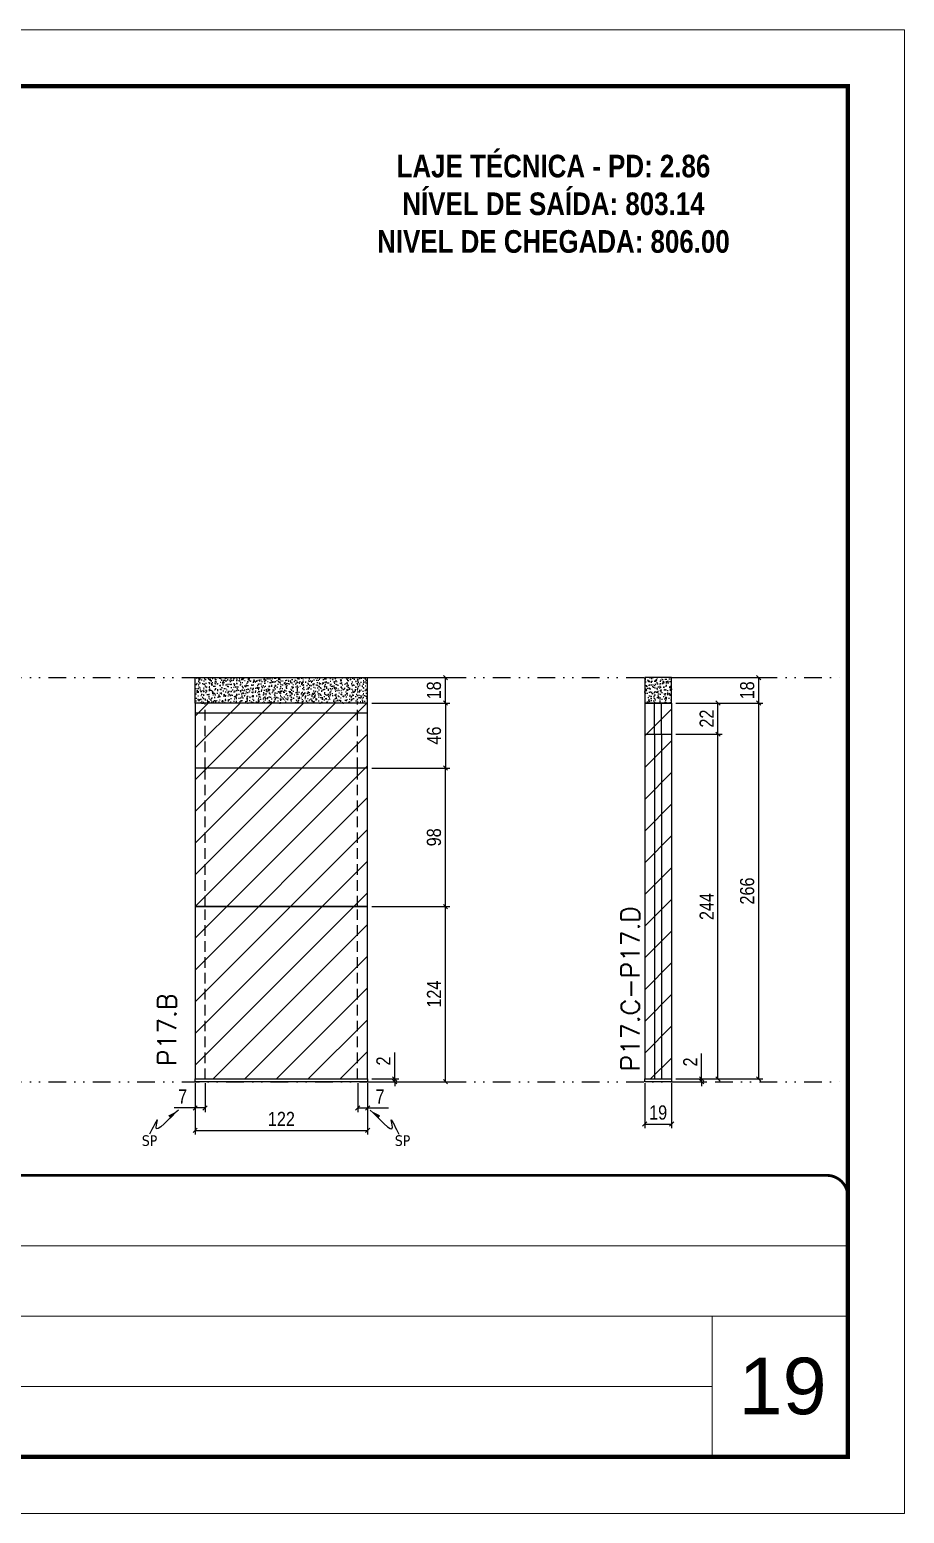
# Model space of a CAD drawing. Extents: x 808 to 7089, y -98 to 17032.
# Drawn here: x 4858 to 5477, y 11388 to 12438 of the extents above; entities that cross this region are included whole.
import ezdxf

# ---------------------------------------------------------------- set-up
doc = ezdxf.new("R2010")
doc.units = 0
for name, pattern in [('CONTINUO', [0]), ('DASHED', [0.75, 0.5, -0.25]), ('DIVIDE2', [0.625, 0.25, -0.125, 0, -0.125, 0, -0.125]), ('HIDDEN', [0.375, 0.25, -0.125])]:
    doc.linetypes.add(name, pattern=pattern)
for name, color, linetype, lineweight in [('CARIMBO', 255, 'Continuous', 9), ('Folhas', 255, 'Continuous', 9), ('REAPROVEITAMENTO', 251, 'Continuous', 9), ('SARRAFO DE PRESSAO', 251, 'DASHED', 9), ('Texto Seção', 7, 'Continuous', 15)]:
    doc.layers.add(name, color=color, linetype=linetype, lineweight=lineweight)
for name, color, linetype in [('COTA', 241, 'Continuous'), ('NOMENCLATURA', 7, 'Continuous'), ('Nível', 160, 'Continuous'), ('Painéis', 200, 'Continuous'), ('SARR_2.2x7', 40, 'Continuous'), ('Sarrafo de Pressão', 42, 'HIDDEN'), ('texto', 7, 'Continuous')]:
    doc.layers.add(name, color=color, linetype=linetype)
doc.styles.add('ARIAL', font='arial.ttf')
doc.styles.add('COTA TECNICA', font='techl___.ttf', dxfattribs={"height": 10})
doc.styles.add('COTA TECNICA-50', font='techl___.ttf', dxfattribs={"height": 10})
doc.styles.add('REGUA-120', font='ROMANS.shx', dxfattribs={"height": 15})
doc.styles.add('ROMANC', font='techb___.ttf', dxfattribs={"height": 2.5})
doc.styles.get("Standard").update_dxf_attribs({"font": 'arial.ttf'})
doc.dimstyles.new('COTA PAINEL-50', dxfattribs={"dimtxt": 10, "dimasz": 3, "dimexe": 3, "dimexo": 3, "dimgap": 3, "dimtad": 1, "dimdec": 1, "dimzin": 12, "dimdsep": 46, "dimtxsty": 'COTA TECNICA-50', "dimblk1": 'OBLIQUE', "dimblk2": 'OBLIQUE', "dimsah": 1, "dimcen": 0.9, "dimclrd": 4, "dimclre": 4, "dimclrt": 240, "dimadec": 1, "dimazin": 3, "dimtfac": 1, "dimtdec": 1, "dimtmove": 0, "dimatfit": 3, "dimfxl": 1, "dimtolj": 1, "dimtzin": 12, "dimarcsym": 0})
doc.dimstyles.new('PAINEL', dxfattribs={"dimtxt": 10, "dimasz": 3, "dimexe": 3, "dimexo": 3, "dimgap": 3, "dimtad": 1, "dimdec": 1, "dimzin": 12, "dimdsep": 46, "dimtxsty": 'COTA TECNICA', "dimblk1": 'OBLIQUE', "dimblk2": 'OBLIQUE', "dimsah": 1, "dimcen": 0.9, "dimclrd": 4, "dimclre": 4, "dimclrt": 240, "dimadec": 1, "dimazin": 3, "dimtfac": 1, "dimtdec": 1, "dimtmove": 0, "dimatfit": 3, "dimfxl": 1, "dimtolj": 1, "dimtzin": 12, "dimarcsym": 0})
doc.dimstyles.get("Standard").update_dxf_attribs({"dimtxt": 0.18, "dimasz": 0.18, "dimexe": 0.18, "dimexo": 0.0625, "dimgap": 0.09, "dimtad": 0, "dimtih": 1, "dimtoh": 1, "dimdec": 4, "dimzin": 0, "dimdsep": 46, "dimtxsty": 'Standard', "dimcen": 0.09, "dimadec": 0, "dimazin": 0, "dimtfac": 1, "dimtdec": 4, "dimtofl": 0, "dimtmove": 0, "dimatfit": 3, "dimfxl": 1, "dimtolj": 1, "dimtzin": 0, "dimarcsym": 0})

# ---------------------------------------------------------------- blocks, each defined once
blk = doc.blocks.new('9999999999')
at = {"color": 30, "linetype": 'CONTINUO'}
for p, q in [((98564.6, 34379.6), (99584, 34379.6)), ((98564.6, 34329.8), (99488, 34329.8)), ((99584, 34329.8), (99488, 34329.8)), ((99488, 34329.8), (99488, 34230.2)), ((98564.6, 34280), (99488, 34280))]:
    blk.add_line(p, q, dxfattribs=at)
at = {"color": 30, "linetype": 'CONTINUO', "const_width": 2}
blk.add_lwpolyline([(99584, 34230.2), (99584, 34414.4, 0.414214), (99569, 34429.4), (98229, 34429.4, 0.414214), (98214, 34414.4), (98214, 34245.2, 0.414214), (98229, 34230.2), (99584, 34230.2)], format="xyb", dxfattribs=at)
at = {"layer": 'Folhas'}
blk.add_lwpolyline([(98139, 34190.2), (99624, 34190.2), (99624, 35240.2), (98139, 35240.2)], close=True, dxfattribs=at)
at = {"layer": 'Folhas', "color": 30, "const_width": 3}
blk.add_lwpolyline([(98214, 34230.2), (99584, 34230.2), (99584, 35200.2), (98214, 35200.2)], close=True, dxfattribs=at)
blk = doc.blocks.new('_Oblique')
at = {"color": 0, "linetype": 'ByBlock', "lineweight": -2}
blk.add_line((-0.5, -0.5), (0.5, 0.5), dxfattribs=at)
blk = doc.blocks.new('*D571')
at = {"layer": 'COTA', "color": 4, "lineweight": -2, "transparency": 16777216}
for p, q in [((4974.9, 11692.6), (4974.9, 11656.2)), ((5096.9, 11692.6), (5096.9, 11656.2)), ((4974.9, 11659.2), (5096.9, 11659.2))]:
    blk.add_line(p, q, dxfattribs=at)
at = {"layer": 'Defpoints', "color": 0, "transparency": 16777216}
for p in [(4974.9, 11695.6), (5096.9, 11695.6), (5096.9, 11659.2)]:
    blk.add_point(p, dxfattribs=at)
at = {"layer": 'COTA', "color": 4, "lineweight": -2, "transparency": 16777216, "xscale": 3, "yscale": 3, "zscale": 3, "rotation": 180}
blk.add_blockref('_Oblique', (4974.9, 11659.2), dxfattribs=at)
at = {"layer": 'COTA', "color": 4, "lineweight": -2, "transparency": 16777216, "xscale": 3, "yscale": 3, "zscale": 3}
blk.add_blockref('_Oblique', (5096.9, 11659.2), dxfattribs=at)
at = {"layer": 'COTA', "color": 240, "transparency": 16777216, "insert": (5035.9, 11667.3), "char_height": 10, "attachment_point": 5, "style": 'COTA TECNICA'}
blk.add_mtext('\\A1;122', dxfattribs=at)
blk = doc.blocks.new('*D572')
at = {"layer": 'COTA', "color": 4, "lineweight": -2, "transparency": 16777216}
for p, q in [((4974.9, 11690.6), (4974.9, 11672.1)), ((4981.9, 11692.6), (4981.9, 11672.1)), ((4974.9, 11675.1), (4960.1, 11675.1)), ((4981.9, 11675.1), (4974.9, 11675.1))]:
    blk.add_line(p, q, dxfattribs=at)
at = {"layer": 'Defpoints', "color": 0, "transparency": 16777216}
for p in [(4974.9, 11693.6), (4981.9, 11695.6), (4974.9, 11675.1)]:
    blk.add_point(p, dxfattribs=at)
at = {"layer": 'COTA', "color": 4, "lineweight": -2, "transparency": 16777216, "xscale": 3, "yscale": 3, "zscale": 3, "rotation": 180}
blk.add_blockref('_Oblique', (4974.9, 11675.1), dxfattribs=at)
at = {"layer": 'COTA', "color": 4, "lineweight": -2, "transparency": 16777216, "xscale": 3, "yscale": 3, "zscale": 3}
blk.add_blockref('_Oblique', (4981.9, 11675.1), dxfattribs=at)
at = {"layer": 'COTA', "color": 240, "transparency": 16777216, "insert": (4966, 11683.2), "char_height": 10, "attachment_point": 5, "style": 'COTA TECNICA-50'}
blk.add_mtext('\\A1;7', dxfattribs=at)
blk = doc.blocks.new('*D573')
at = {"layer": 'COTA', "color": 4, "lineweight": -2, "transparency": 16777216}
for p, q in [((5089.9, 11692.6), (5089.9, 11672.1)), ((5096.9, 11690.6), (5096.9, 11672.1)), ((5089.9, 11675.1), (5096.9, 11675.1)), ((5096.9, 11675.1), (5111.6, 11675.1))]:
    blk.add_line(p, q, dxfattribs=at)
at = {"layer": 'Defpoints', "color": 0, "transparency": 16777216}
for p in [(5089.9, 11695.6), (5096.9, 11693.6), (5096.9, 11675.1)]:
    blk.add_point(p, dxfattribs=at)
at = {"layer": 'COTA', "color": 4, "lineweight": -2, "transparency": 16777216, "xscale": 3, "yscale": 3, "zscale": 3, "rotation": 180}
blk.add_blockref('_Oblique', (5089.9, 11675.1), dxfattribs=at)
at = {"layer": 'COTA', "color": 4, "lineweight": -2, "transparency": 16777216, "xscale": 3, "yscale": 3, "zscale": 3}
blk.add_blockref('_Oblique', (5096.9, 11675.1), dxfattribs=at)
at = {"layer": 'COTA', "color": 240, "transparency": 16777216, "insert": (5105.7, 11683.2), "char_height": 10, "attachment_point": 5, "style": 'COTA TECNICA-50'}
blk.add_mtext('\\A1;7', dxfattribs=at)
blk = doc.blocks.new('*D574')
at = {"layer": 'COTA', "color": 4, "linetype": 'ByBlock', "lineweight": -2, "transparency": 16777216}
for p, q in [((5099.9, 11817.6), (5155, 11817.6)), ((5152, 11693.6), (5152, 11817.6)), ((5099.9, 11693.6), (5155, 11693.6))]:
    blk.add_line(p, q, dxfattribs=at)
at = {"layer": 'Defpoints', "color": 0, "linetype": 'ByBlock', "transparency": 16777216}
for p in [(5096.9, 11817.6), (5152, 11817.6), (5096.9, 11693.6)]:
    blk.add_point(p, dxfattribs=at)
at = {"layer": 'COTA', "color": 4, "linetype": 'ByBlock', "lineweight": -2, "transparency": 16777216, "xscale": 3, "yscale": 3, "zscale": 3}
for p, rotation in [((5152, 11817.6), 90), ((5152, 11693.6), 270)]:
    blk.add_blockref('_Oblique', p, dxfattribs=dict(at, rotation=rotation))
at = {"layer": 'COTA', "color": 240, "linetype": 'ByBlock', "transparency": 16777216, "insert": (5143.9, 11755.6), "char_height": 10, "attachment_point": 5, "rotation": 90, "style": 'COTA TECNICA'}
blk.add_mtext('\\A1;124', dxfattribs=at)
blk = doc.blocks.new('*D575')
at = {"layer": 'COTA', "color": 4, "lineweight": -2, "transparency": 16777216}
for p, q in [((5116.1, 11695.6), (5116.1, 11714.4)), ((5099.9, 11695.6), (5119.1, 11695.6)), ((5099.9, 11693.6), (5119.1, 11693.6)), ((5116.1, 11693.6), (5116.1, 11695.6)), ((5116.1, 11693.6), (5116.1, 11690.6))]:
    blk.add_line(p, q, dxfattribs=at)
at = {"layer": 'Defpoints', "color": 0, "transparency": 16777216}
for p in [(5096.9, 11695.6), (5096.9, 11693.6), (5116.1, 11693.6)]:
    blk.add_point(p, dxfattribs=at)
at = {"layer": 'COTA', "color": 4, "lineweight": -2, "transparency": 16777216, "xscale": 3, "yscale": 3, "zscale": 3}
for p, rotation in [((5116.1, 11695.6), 270), ((5116.1, 11693.6), 90)]:
    blk.add_blockref('_Oblique', p, dxfattribs=dict(at, rotation=rotation))
at = {"layer": 'COTA', "color": 240, "transparency": 16777216, "insert": (5108.1, 11708.3), "char_height": 10, "attachment_point": 5, "rotation": 90, "style": 'COTA TECNICA-50'}
blk.add_mtext('\\A1;2', dxfattribs=at)
blk = doc.blocks.new('*D576')
at = {"layer": 'COTA', "color": 4, "linetype": 'ByBlock', "lineweight": -2, "transparency": 16777216}
for p, q in [((5099.9, 11817.6), (5155, 11817.6)), ((5152, 11693.6), (5152, 11817.6)), ((5099.9, 11693.6), (5155, 11693.6))]:
    blk.add_line(p, q, dxfattribs=at)
at = {"layer": 'Defpoints', "color": 0, "linetype": 'ByBlock', "transparency": 16777216}
for p in [(5096.9, 11817.6), (5152, 11817.6), (5096.9, 11693.6)]:
    blk.add_point(p, dxfattribs=at)
at = {"layer": 'COTA', "color": 4, "linetype": 'ByBlock', "lineweight": -2, "transparency": 16777216, "xscale": 3, "yscale": 3, "zscale": 3}
for p, rotation in [((5152, 11817.6), 90), ((5152, 11693.6), 270)]:
    blk.add_blockref('_Oblique', p, dxfattribs=dict(at, rotation=rotation))
at = {"layer": 'COTA', "color": 240, "linetype": 'ByBlock', "transparency": 16777216, "insert": (5143.9, 11755.6), "char_height": 10, "attachment_point": 5, "rotation": 90, "style": 'COTA TECNICA'}
blk.add_mtext('\\A1;124', dxfattribs=at)
blk = doc.blocks.new('*D577')
at = {"layer": 'COTA', "color": 4, "lineweight": -2, "transparency": 16777216}
for p, q in [((5099.9, 11915.6), (5155, 11915.6)), ((5152, 11817.6), (5152, 11915.6)), ((5099.9, 11817.6), (5155, 11817.6))]:
    blk.add_line(p, q, dxfattribs=at)
at = {"layer": 'Defpoints', "color": 0, "transparency": 16777216}
for p in [(5096.9, 11915.6), (5152, 11915.6), (5096.9, 11817.6)]:
    blk.add_point(p, dxfattribs=at)
at = {"layer": 'COTA', "color": 4, "lineweight": -2, "transparency": 16777216, "xscale": 3, "yscale": 3, "zscale": 3}
for p, rotation in [((5152, 11915.6), 90), ((5152, 11817.6), 270)]:
    blk.add_blockref('_Oblique', p, dxfattribs=dict(at, rotation=rotation))
at = {"layer": 'COTA', "color": 240, "transparency": 16777216, "insert": (5143.9, 11866.6), "char_height": 10, "attachment_point": 5, "rotation": 90, "style": 'COTA TECNICA-50'}
blk.add_mtext('\\A1;98', dxfattribs=at)
blk = doc.blocks.new('*D578')
at = {"layer": 'COTA', "color": 4, "lineweight": -2, "transparency": 16777216}
for p, q in [((5065.9, 11979.6), (5155, 11979.6)), ((5152, 11961.6), (5152, 11979.6)), ((5099.9, 11961.6), (5155, 11961.6))]:
    blk.add_line(p, q, dxfattribs=at)
at = {"layer": 'Defpoints', "color": 0, "transparency": 16777216}
for p in [(5062.9, 11979.6), (5152, 11979.6), (5096.9, 11961.6)]:
    blk.add_point(p, dxfattribs=at)
at = {"layer": 'COTA', "color": 4, "lineweight": -2, "transparency": 16777216, "xscale": 3, "yscale": 3, "zscale": 3}
for p, rotation in [((5152, 11979.6), 90), ((5152, 11961.6), 270)]:
    blk.add_blockref('_Oblique', p, dxfattribs=dict(at, rotation=rotation))
at = {"layer": 'COTA', "color": 240, "transparency": 16777216, "insert": (5143.9, 11970.6), "char_height": 10, "attachment_point": 5, "rotation": 90, "style": 'COTA TECNICA-50'}
blk.add_mtext('\\A1;18', dxfattribs=at)
blk = doc.blocks.new('*D579')
at = {"layer": 'COTA', "color": 4, "lineweight": -2, "transparency": 16777216}
for p, q in [((5099.9, 11961.6), (5155, 11961.6)), ((5152, 11961.6), (5152, 11915.6)), ((5099.9, 11915.6), (5155, 11915.6))]:
    blk.add_line(p, q, dxfattribs=at)
at = {"layer": 'Defpoints', "color": 0, "transparency": 16777216}
for p in [(5096.9, 11961.6), (5096.9, 11915.6), (5152, 11915.6)]:
    blk.add_point(p, dxfattribs=at)
at = {"layer": 'COTA', "color": 4, "lineweight": -2, "transparency": 16777216, "xscale": 3, "yscale": 3, "zscale": 3}
for p, rotation in [((5152, 11961.6), 90), ((5152, 11915.6), 270)]:
    blk.add_blockref('_Oblique', p, dxfattribs=dict(at, rotation=rotation))
at = {"layer": 'COTA', "color": 240, "transparency": 16777216, "insert": (5143.9, 11938.6), "char_height": 10, "attachment_point": 5, "rotation": 90, "style": 'COTA TECNICA-50'}
blk.add_mtext('\\A1;46', dxfattribs=at)
blk = doc.blocks.new('*D580')
at = {"layer": 'COTA', "color": 4, "lineweight": -2, "transparency": 16777216}
for p, q in [((5293, 11692.6), (5293, 11660.7)), ((5312, 11692.6), (5312, 11660.7)), ((5293, 11663.7), (5312, 11663.7))]:
    blk.add_line(p, q, dxfattribs=at)
at = {"layer": 'Defpoints', "color": 0, "transparency": 16777216}
for p in [(5293, 11695.6), (5312, 11695.6), (5312, 11663.7)]:
    blk.add_point(p, dxfattribs=at)
at = {"layer": 'COTA', "color": 4, "lineweight": -2, "transparency": 16777216, "xscale": 3, "yscale": 3, "zscale": 3, "rotation": 180}
blk.add_blockref('_Oblique', (5293, 11663.7), dxfattribs=at)
at = {"layer": 'COTA', "color": 4, "lineweight": -2, "transparency": 16777216, "xscale": 3, "yscale": 3, "zscale": 3}
blk.add_blockref('_Oblique', (5312, 11663.7), dxfattribs=at)
at = {"layer": 'COTA', "color": 240, "transparency": 16777216, "insert": (5302.5, 11671.8), "char_height": 10, "attachment_point": 5, "style": 'COTA TECNICA'}
blk.add_mtext('\\A1;19', dxfattribs=at)
blk = doc.blocks.new('*D581')
at = {"layer": 'COTA', "color": 4, "lineweight": -2, "transparency": 16777216}
for p, q in [((5333.2, 11695.6), (5333.2, 11713.7)), ((5315, 11695.6), (5336.2, 11695.6)), ((5315, 11693.6), (5336.2, 11693.6)), ((5333.2, 11693.6), (5333.2, 11695.6)), ((5333.2, 11693.6), (5333.2, 11690.6))]:
    blk.add_line(p, q, dxfattribs=at)
at = {"layer": 'Defpoints', "color": 0, "transparency": 16777216}
for p in [(5312, 11695.6), (5312, 11693.6), (5333.2, 11695.6)]:
    blk.add_point(p, dxfattribs=at)
at = {"layer": 'COTA', "color": 4, "lineweight": -2, "transparency": 16777216, "xscale": 3, "yscale": 3, "zscale": 3}
for p, rotation in [((5333.2, 11695.6), 270), ((5333.2, 11693.6), 90)]:
    blk.add_blockref('_Oblique', p, dxfattribs=dict(at, rotation=rotation))
at = {"layer": 'COTA', "color": 240, "transparency": 16777216, "insert": (5325.2, 11707.6), "char_height": 10, "attachment_point": 5, "rotation": 90, "style": 'COTA TECNICA-50'}
blk.add_mtext('\\A1;2', dxfattribs=at)
blk = doc.blocks.new('*D590')
at = {"layer": 'COTA', "color": 4, "linetype": 'ByBlock', "lineweight": -2, "transparency": 16777216}
for p, q in [((5315, 11979.6), (5376.6, 11979.6)), ((5373.6, 11979.6), (5373.6, 11961.6)), ((5315, 11961.6), (5376.6, 11961.6))]:
    blk.add_line(p, q, dxfattribs=at)
at = {"layer": 'Defpoints', "color": 0, "linetype": 'ByBlock', "transparency": 16777216}
for p in [(5312, 11979.6), (5312, 11961.6), (5373.6, 11961.6)]:
    blk.add_point(p, dxfattribs=at)
at = {"layer": 'COTA', "color": 4, "linetype": 'ByBlock', "lineweight": -2, "transparency": 16777216, "xscale": 3, "yscale": 3, "zscale": 3}
for p, rotation in [((5373.6, 11979.6), 90), ((5373.6, 11961.6), 270)]:
    blk.add_blockref('_Oblique', p, dxfattribs=dict(at, rotation=rotation))
at = {"layer": 'COTA', "color": 240, "linetype": 'ByBlock', "transparency": 16777216, "insert": (5365.5, 11970.6), "char_height": 10, "attachment_point": 5, "rotation": 90, "style": 'COTA TECNICA'}
blk.add_mtext('\\A1;18', dxfattribs=at)
blk = doc.blocks.new('*D591')
at = {"layer": 'COTA', "color": 4, "lineweight": -2, "transparency": 16777216}
for p, q in [((5315, 11939.6), (5347.8, 11939.6)), ((5344.8, 11695.6), (5344.8, 11939.6)), ((5315, 11695.6), (5347.8, 11695.6))]:
    blk.add_line(p, q, dxfattribs=at)
at = {"layer": 'Defpoints', "color": 0, "transparency": 16777216}
for p in [(5312, 11939.6), (5344.8, 11939.6), (5312, 11695.6)]:
    blk.add_point(p, dxfattribs=at)
at = {"layer": 'COTA', "color": 4, "lineweight": -2, "transparency": 16777216, "xscale": 3, "yscale": 3, "zscale": 3}
for p, rotation in [((5344.8, 11939.6), 90), ((5344.8, 11695.6), 270)]:
    blk.add_blockref('_Oblique', p, dxfattribs=dict(at, rotation=rotation))
at = {"layer": 'COTA', "color": 240, "transparency": 16777216, "insert": (5336.8, 11817.6), "char_height": 10, "attachment_point": 5, "rotation": 90, "style": 'COTA TECNICA-50'}
blk.add_mtext('\\A1;244', dxfattribs=at)
blk = doc.blocks.new('*D582')
at = {"layer": 'COTA', "color": 4, "lineweight": -2, "transparency": 16777216}
for p, q in [((5315, 11961.6), (5347.8, 11961.6)), ((5344.8, 11939.6), (5344.8, 11961.6)), ((5315, 11939.6), (5347.8, 11939.6))]:
    blk.add_line(p, q, dxfattribs=at)
at = {"layer": 'Defpoints', "color": 0, "transparency": 16777216}
for p in [(5312, 11961.6), (5344.8, 11961.6), (5312, 11939.6)]:
    blk.add_point(p, dxfattribs=at)
at = {"layer": 'COTA', "color": 4, "lineweight": -2, "transparency": 16777216, "xscale": 3, "yscale": 3, "zscale": 3}
for p, rotation in [((5344.8, 11961.6), 90), ((5344.8, 11939.6), 270)]:
    blk.add_blockref('_Oblique', p, dxfattribs=dict(at, rotation=rotation))
at = {"layer": 'COTA', "color": 240, "transparency": 16777216, "insert": (5336.8, 11950.6), "char_height": 10, "attachment_point": 5, "rotation": 90, "style": 'COTA TECNICA-50'}
blk.add_mtext('\\A1;22', dxfattribs=at)
blk = doc.blocks.new('*D592')
at = {"layer": 'COTA', "color": 4, "lineweight": -2, "transparency": 16777216}
for p, q in [((5315, 11961.6), (5376.6, 11961.6)), ((5373.6, 11961.6), (5373.6, 11695.6)), ((5315, 11695.6), (5376.6, 11695.6))]:
    blk.add_line(p, q, dxfattribs=at)
at = {"layer": 'Defpoints', "color": 0, "transparency": 16777216}
for p in [(5312, 11961.6), (5312, 11695.6), (5373.6, 11695.6)]:
    blk.add_point(p, dxfattribs=at)
at = {"layer": 'COTA', "color": 4, "lineweight": -2, "transparency": 16777216, "xscale": 3, "yscale": 3, "zscale": 3}
for p, rotation in [((5373.6, 11961.6), 90), ((5373.6, 11695.6), 270)]:
    blk.add_blockref('_Oblique', p, dxfattribs=dict(at, rotation=rotation))
at = {"layer": 'COTA', "color": 240, "transparency": 16777216, "insert": (5365.5, 11828.6), "char_height": 10, "attachment_point": 5, "rotation": 90, "style": 'COTA TECNICA'}
blk.add_mtext('\\A1;266', dxfattribs=at)

msp = doc.modelspace()

# ---------------------------------------------------------------- hatches: boundary and pattern name
at = {"layer": 'COTA', "linetype": 'ByBlock'}
h = msp.add_hatch(dxfattribs=at)
h.set_pattern_fill('AR-CONC', color=256, scale=0.03)
h.set_pattern_definition([(50, (-3440.216, 7867.598), (5.46554, -0.4781726), [0.5715, -6.2865]), (355, (-3440.216, 7867.598), (-1.0573026, 5.7317054), [0.4572, -5.0292175]), (100.451445, (-3439.7604, 7867.5584), (4.4082374, 5.2535326), [0.4857003, -5.3427073]), (46.1842, (-3440.216, 7869.122), (8.132371, -1.26127), [0.85725, -9.42975]), (96.63556, (-3439.538, 7869.017), (7.122124, 7.422784), [0.728551, -8.014068]), (351.18415, (-3440.216, 7869.122), (7.122124, 7.422784), [0.685799, -7.543792]), (21, (-3439.454, 7868.741), (4.5484317, -3.067956), [0.5715, -6.2865]), (326, (-3439.454, 7868.741), (1.854061, 5.525639), [0.4572, -5.0292]), (71.451445, (-3439.075, 7868.4855), (6.4024926, 2.457683), [0.4857003, -5.342698]), (37.5, (-3440.2159, 7867.5982), (0.0926581, 2.53665117), [0, -4.96824, 0, -5.1054, 0, -5.04825]), (7.5, (-3440.216, 7867.5982), (2.0045899, 3.00541724), [0, -2.91084, 0, -4.85394, 0, -1.92405]), (327.5, (-3441.9152, 7867.5982), (4.06771786, -0.1718623), [0, -1.905, 0, -5.9436, 0, -7.8867]), (317.5, (-3442.677, 7867.5982), (4.4438754, 0.7627947), [0, -2.4765, 0, -3.94716, 0, -5.6007])])
h.paths.add_polyline_path([(4974.87, 11961.59), (5096.87, 11961.59), (5096.87, 11979.59), (4974.87, 11979.59)])
h = msp.add_hatch(dxfattribs=at)
h.set_pattern_fill('AR-CONC', color=256, scale=0.03)
h.set_pattern_definition([(50, (-3789.15, 7877.598), (5.46554, -0.4781726), [0.5715, -6.2865]), (355, (-3789.15, 7877.598), (-1.0573026, 5.7317054), [0.4572, -5.0292175]), (100.451445, (-3788.6946, 7877.5584), (4.4082374, 5.2535326), [0.4857003, -5.3427073]), (46.1842, (-3789.15, 7879.122), (8.132371, -1.26127), [0.85725, -9.42975]), (96.63556, (-3788.472, 7879.017), (7.122124, 7.422784), [0.728551, -8.014068]), (351.18415, (-3789.15, 7879.122), (7.122124, 7.422784), [0.685799, -7.543792]), (21, (-3788.388, 7878.741), (4.5484317, -3.067956), [0.5715, -6.2865]), (326, (-3788.388, 7878.741), (1.854061, 5.525639), [0.4572, -5.0292]), (71.451445, (-3788.009, 7878.4855), (6.4024926, 2.457683), [0.4857003, -5.342698]), (37.5, (-3789.15, 7877.5982), (0.0926581, 2.53665117), [0, -4.96824, 0, -5.1054, 0, -5.04825]), (7.5, (-3789.15, 7877.5982), (2.0045899, 3.00541724), [0, -2.91084, 0, -4.85394, 0, -1.92405]), (327.5, (-3790.8493, 7877.5982), (4.06771786, -0.1718623), [0, -1.905, 0, -5.9436, 0, -7.8867]), (317.5, (-3791.6113, 7877.5982), (4.4438754, 0.7627947), [0, -2.4765, 0, -3.94716, 0, -5.6007])])
h.paths.add_polyline_path([(5311.97, 11979.59), (5292.97, 11979.59), (5292.97, 11961.57), (5311.97, 11961.57)])
at = {"layer": 'REAPROVEITAMENTO', "linetype": 'ByBlock'}
h = msp.add_hatch(dxfattribs=at)
h.set_pattern_fill('ANSI31', color=256, scale=5, style=2)
h.set_pattern_definition([(45, (1388.697, 2641.187), (-11.22532, 11.22532), [])])
h.paths.add_polyline_path([(5096.87, 11695.59), (5096.87, 11961.59), (4974.87, 11961.59), (4974.87, 11695.59)])
at = {"layer": 'REAPROVEITAMENTO'}
h = msp.add_hatch(dxfattribs=at)
h.set_pattern_fill('ANSI31', color=256, scale=5)
h.paths.add_polyline_path([(5311.97, 11961.57), (5292.97, 11961.57), (5292.97, 11939.59), (5311.97, 11939.59)])
h = msp.add_hatch(dxfattribs=at)
h.set_pattern_fill('ANSI31', color=256, scale=5)
h.paths.add_polyline_path([(5311.97, 11939.59), (5292.97, 11939.59), (5292.97, 11695.59), (5311.97, 11695.59)])

# ---------------------------------------------------------------- linework, layer by layer
at = {"layer": 'COTA', "linetype": 'ByBlock'}
for p, q in [((4974.87, 11979.59), (4974.87, 11979.59)), ((4974.87, 11961.59), (4974.87, 11979.59)), ((4974.87, 11979.59), (5096.87, 11979.59)), ((5096.87, 11961.59), (5096.87, 11979.59))]:
    msp.add_line(p, q, dxfattribs=at)
msp.add_lwpolyline([(5292.97, 11961.57), (5311.97, 11961.57), (5311.97, 11979.59), (5292.97, 11979.59)], close=True, dxfattribs=at)
at = {"layer": 'Nível', "color": 4, "linetype": 'DIVIDE2', "ltscale": 50}
for p, q in [((4493.66, 11979.59), (5436.67, 11979.59)), ((4493.66, 11693.59), (5436.67, 11693.59))]:
    msp.add_line(p, q, dxfattribs=at)
at = {"layer": 'Painéis'}
for p, q in [((5062.87, 11961.59), (4974.87, 11961.59)), ((5292.97, 11961.57), (5292.97, 11695.59)), ((5292.97, 11961.57), (5311.97, 11961.57)), ((5311.97, 11961.57), (5292.97, 11961.57)), ((5311.97, 11961.57), (5311.97, 11695.59)), ((5292.97, 11939.59), (5311.97, 11939.59)), ((5096.87, 11915.59), (4974.87, 11915.59)), ((5292.97, 11695.59), (5311.97, 11695.59)), ((5292.97, 11695.59), (5311.97, 11695.59)), ((5292.97, 11693.59), (5292.97, 11695.59)), ((5311.97, 11693.59), (5292.97, 11693.59)), ((5311.97, 11695.59), (5311.97, 11693.59))]:
    msp.add_line(p, q, dxfattribs=at)
msp.add_lwpolyline([(5096.87, 11915.59), (5096.87, 11961.59), (4974.87, 11961.59), (4974.87, 11915.59)], dxfattribs=at)
for points in [[(5096.87, 11915.59), (4974.87, 11915.59), (4974.87, 11817.59), (5096.87, 11817.59)], [(5096.87, 11817.59), (4974.87, 11817.59), (4974.87, 11695.59), (5096.87, 11695.59)], [(5096.87, 11693.59), (4974.87, 11693.59), (4974.87, 11695.59), (5096.87, 11695.59)]]:
    msp.add_lwpolyline(points, close=True, dxfattribs=at)
at = {"layer": 'SARR_2.2x7'}
for p, q in [((5299.97, 11939.59), (5299.97, 11961.57)), ((5304.97, 11939.59), (5304.97, 11961.57)), ((4974.87, 11954.59), (5096.87, 11954.59)), ((5299.97, 11939.59), (5299.97, 11695.59)), ((5304.97, 11939.59), (5304.97, 11695.59))]:
    msp.add_line(p, q, dxfattribs=at)
at = {"layer": 'Sarrafo de Pressão', "ltscale": 30}
for p, q in [((4981.87, 11915.59), (4981.87, 11961.59)), ((5089.87, 11915.59), (5089.87, 11961.59)), ((4981.87, 11817.59), (4981.87, 11915.59)), ((5089.87, 11817.59), (5089.87, 11915.59)), ((4981.87, 11695.59), (4981.87, 11817.59)), ((5089.87, 11695.59), (5089.87, 11817.59))]:
    msp.add_line(p, q, dxfattribs=at)

# ---------------------------------------------------------------- block references
at = {"layer": 'SARRAFO DE PRESSAO', "color": 6, "linetype": 'ByBlock'}
msp.add_blockref('9999999999', (-94147.31, -22802.03), dxfattribs=at)

# ---------------------------------------------------------------- texts
at = {"layer": 'CARIMBO', "style": 'ARIAL'}
msp.add_text('19', height=40, dxfattribs=at).set_placement((5359.53, 11458.32))
at = {"layer": 'NOMENCLATURA', "color": 2, "insert": (5228.41, 12376.32), "char_height": 16, "attachment_point": 2, "style": 'ROMANC'}
msp.add_mtext_dynamic_manual_height_columns('\\PLAJE TÉCNICA - PD: 2.86\\PNÍVEL DE SAÍDA: 803.14\\PNIVEL DE CHEGADA: 806.00', width=328.3607, gutter_width=1, heights=[0], dxfattribs=at)
at = {"layer": 'texto', "color": 0, "char_height": 7.5, "attachment_point": 5}
for insert in [(4942.62, 11651.91), (5121.65, 11651.91)]:
    msp.add_mtext('{\\fTahoma|b0|i0|c0|p34;\\C4;SP}', dxfattribs=dict(at, insert=insert))
at = {"layer": 'Texto Seção', "char_height": 13, "width": 285.3299, "attachment_point": 7, "rotation": 90, "style": 'REGUA-120'}
for s, insert in [('P17.C-P17.D', (5289.26, 11701)), ('P17.B', (4961.4, 11704.84))]:
    msp.add_mtext(s, dxfattribs=dict(at, insert=insert))

# ---------------------------------------------------------------- dimensions: what is measured, and where the dimension line sits
at = {"layer": 'COTA'}
for base, p1, p2, angle, dimstyle, picture, middle in [((5151.95, 11979.59), (5096.87, 11961.59), (5062.87, 11979.59), 90, 'COTA PAINEL-50', '*D578', (5143.86, 11970.59)), ((5151.95, 11915.59), (5096.87, 11961.59), (5096.87, 11915.59), 90, 'COTA PAINEL-50', '*D579', (5143.85, 11938.59)), ((5344.83, 11961.57), (5311.97, 11939.59), (5311.97, 11961.57), 90, 'COTA PAINEL-50', '*D582', (5336.83, 11950.58)), ((5373.58, 11695.59), (5311.97, 11961.57), (5311.97, 11695.59), 90, 'PAINEL', '*D592', (5365.48, 11828.58)), ((5344.83, 11939.59), (5311.97, 11695.59), (5311.97, 11939.59), 90, 'COTA PAINEL-50', '*D591', (5336.75, 11817.59)), ((5151.95, 11915.59), (5096.87, 11817.59), (5096.87, 11915.59), 90, 'COTA PAINEL-50', '*D577', (5143.85, 11866.59)), ((4974.87, 11675.08), (4981.87, 11695.59), (4974.87, 11693.59), 180, 'COTA PAINEL-50', '*D572', (4966.01, 11683.15))]:
    dim = msp.add_linear_dim(base=base, p1=p1, p2=p2, angle=angle, dimstyle=dimstyle, dxfattribs=at)
    dim.commit()
    dim.dimension.update_dxf_attribs({"geometry": picture, "text_midpoint": middle})
at = {"layer": 'COTA', "linetype": 'ByBlock'}
dim = msp.add_linear_dim(base=(5373.58, 11961.57), p1=(5311.97, 11979.59), p2=(5311.97, 11961.57), angle=90, dimstyle='PAINEL', dxfattribs=at)
dim.commit()
dim.dimension.update_dxf_attribs({"geometry": '*D590', "text_midpoint": (5365.49, 11970.58)})
for picture in ['*D574', '*D576']:
    dim = msp.add_aligned_dim(p1=(5096.87, 11693.59), p2=(5096.87, 11817.59), distance=-55.08, dimstyle='PAINEL', dxfattribs=at)
    dim.commit()
    dim.dimension.update_dxf_attribs({"geometry": picture, "text_midpoint": (5143.88, 11755.59)})
at = {"layer": 'COTA'}
for base, p1, p2, picture, middle in [((5116.13, 11693.59), (5096.87, 11695.59), (5096.87, 11693.59), '*D575', (5116.13, 11708.34)), ((5333.17, 11695.59), (5311.97, 11693.59), (5311.97, 11695.59), '*D581', (5333.17, 11707.65))]:
    dim = msp.add_linear_dim(base=base, p1=p1, p2=p2, angle=90, dimstyle='COTA PAINEL-50', dxfattribs=at)
    dim.commit()
    dim.dimension.update_dxf_attribs({"geometry": picture, "text_midpoint": middle, "dimtype": 160})
for base, p1, p2, picture, middle in [((5096.87, 11659.23), (4974.87, 11695.59), (5096.87, 11695.59), '*D571', (5035.87, 11667.29)), ((5311.97, 11663.7), (5292.97, 11695.59), (5311.97, 11695.59), '*D580', (5302.47, 11671.78))]:
    dim = msp.add_linear_dim(base=base, p1=p1, p2=p2, dimstyle='PAINEL', override={"dimarcsym": 2}, dxfattribs=at)
    dim.commit()
    dim.dimension.update_dxf_attribs({"geometry": picture, "text_midpoint": middle})
dim = msp.add_linear_dim(base=(5096.87, 11675.08), p1=(5089.87, 11695.59), p2=(5096.87, 11693.59), dimstyle='COTA PAINEL-50', dxfattribs=at)
dim.commit()
dim.dimension.update_dxf_attribs({"geometry": '*D573', "text_midpoint": (5105.74, 11683.15)})

# ---------------------------------------------------------------- leaders
at = {"layer": 'COTA', "path_type": 1}
for points in [[(4963.04, 11673.41), (4947.26, 11661.57), (4948.18, 11666.38), (4942.63, 11656.6)], [(5098.7, 11673.41), (5114.49, 11661.57), (5113.56, 11666.38), (5119.11, 11656.6)]]:
    msp.add_leader(points, dimstyle='Standard', override={"dimasz": 8}, dxfattribs=at)

doc.saveas('drawing.dxf')
